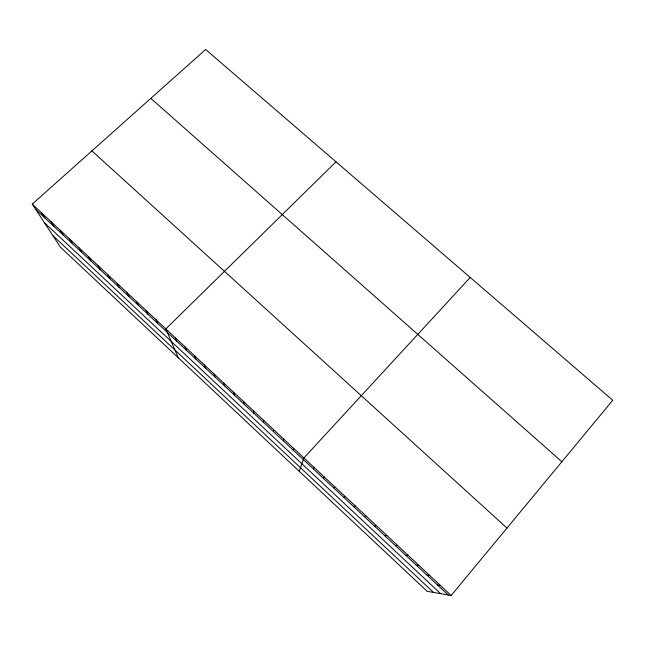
<?xml version="1.0" encoding="UTF-8"?>
<svg xmlns="http://www.w3.org/2000/svg" width="645" height="645" viewBox="0 0 645 645"><rect width="100%" height="100%" fill="white"/><g stroke="black" fill="none" stroke-linecap="round" stroke-linejoin="round"><path stroke-width="0.97" d="M273.488 431.658L273.593 429.61M283.397 440.922L283.655 439.011M293.354 450.226L293.765 448.46M299.264 471.293L303.916 457.95L470.237 277.463M313.397 468.963L314.123 467.48M323.484 478.397L324.37 477.058M451.145 595.512L612.75 400.255L205.65 49.488L32.25 204.102L60.412 247.156L427.167 591.32L451.145 595.512L32.25 204.102M333.618 487.87L334.666 486.677M336.013 161.814L165.829 328.918L178.318 357.806M343.801 497.384L345.011 496.344M354.024 506.946L355.403 506.059M364.304 516.556L365.844 515.807M374.624 526.199L376.333 525.611M384.992 535.898L386.871 535.455M395.409 545.63L397.457 545.347M405.866 555.418L408.092 555.289M416.38 565.246L418.782 565.278M426.942 575.114L429.514 575.308M437.552 585.039L440.301 585.386M150.825 98.379L561.86 461.739M91.921 150.898L506.978 528.053M35.652 209.303L448.21 595.004M44.457 222.759L440.68 593.682M52.85 235.594L433.553 592.441M41.514 212.761L44.795 217.849M50.826 221.453L53.97 226.435M60.17 230.192L63.194 235.054M69.563 238.964L72.45 243.705M78.996 247.777L81.754 252.405M88.47 256.637L91.098 261.136M97.992 265.53L100.483 269.908M107.554 274.464L109.908 278.721M117.156 283.437L119.373 287.573M126.799 292.451L128.879 296.466M136.49 301.505L138.433 305.391M146.23 310.6L148.028 314.365M156.009 319.743L157.67 323.371M175.408 337.867L176.786 341.245M185.034 346.857L186.268 350.114M194.693 355.887L195.79 359.015M204.401 364.957L205.352 367.948M214.156 374.068L214.954 376.93M223.952 383.227L224.605 385.952M233.788 392.418L234.296 395.014M243.673 401.65L244.028 404.109M253.598 410.93L253.808 413.251M263.571 420.25L263.628 422.435"/></g></svg>
